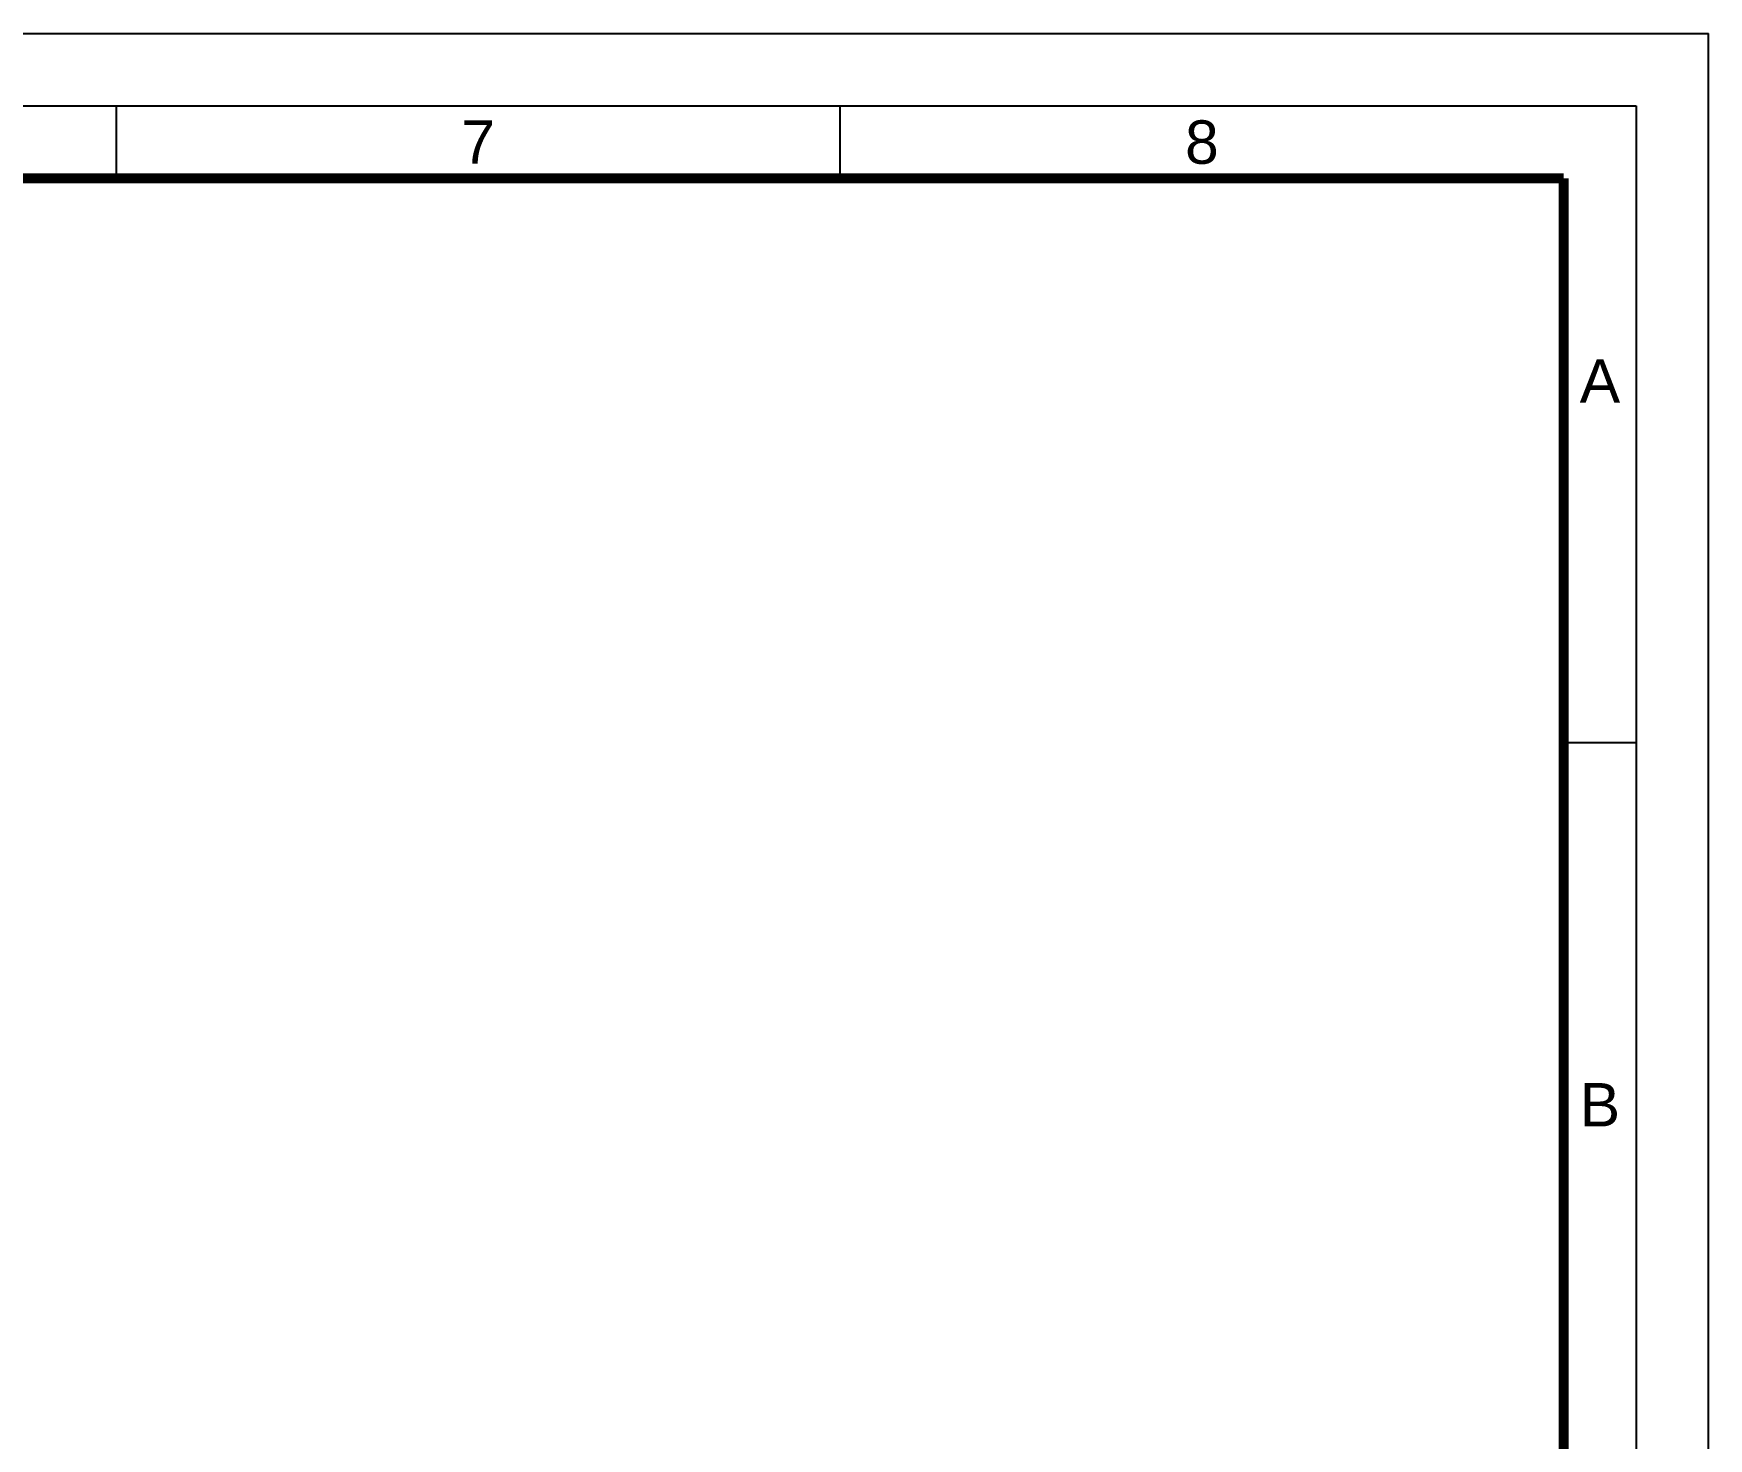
# Model space of a CAD drawing. Header units: millimetres. Extents: x 0 to 420, y 0 to 297.
# Drawn here: x 304.3 to 420, y 199.9 to 297 of the extents above; entities that cross this region are included whole.
import ezdxf
from ezdxf.enums import TextEntityAlignment as Align

# ---------------------------------------------------------------- set-up
doc = ezdxf.new("R2010")
doc.units = ezdxf.units.MM
doc.header["$LTSCALE"] = 23.1
doc.layers.get('0').update_dxf_attribs({"linetype": 'CONTINUOUS'})
doc.styles.get("Standard").update_dxf_attribs({"font": 'arial.ttf'})

msp = doc.modelspace()

# ---------------------------------------------------------------- linework, layer by layer
at = {"color": 4, "linetype": 'CONTINUOUS'}
for p in [(0, 297), (420, 0)]:
    msp.add_line(p, (420, 297), dxfattribs=at)
at = {"color": 2, "linetype": 'CONTINUOUS'}
for p, q in [((15, 292), (415, 292)), ((310, 287), (310, 292)), ((360, 287), (360, 292)), ((415, 292), (415, 5)), ((415, 248), (410, 248))]:
    msp.add_line(p, q, dxfattribs=at)
at = {"color": 3, "linetype": 'CONTINUOUS', "const_width": 0.7}
for points in [[(20, 287), (410, 287)], [(410, 287), (410, 10)]]:
    msp.add_lwpolyline(points, dxfattribs=at)

# ---------------------------------------------------------------- texts
at = {"color": 2, "linetype": 'CONTINUOUS'}
for s, p in [('7', (335, 288)), ('8', (385, 288)), ('A', (412.5, 271.5)), ('B', (412.5, 221.5))]:
    msp.add_text(s, height=3, dxfattribs=at).set_placement(p, align=Align.CENTER)

doc.saveas('drawing.dxf')
